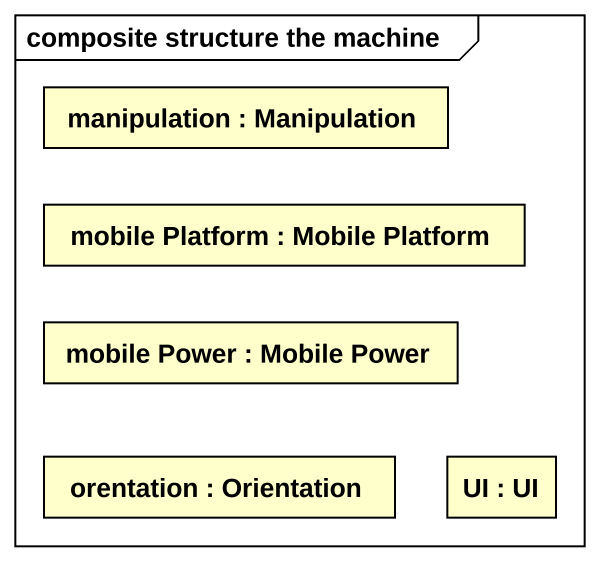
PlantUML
@startuml
mainframe composite structure the machine
rectangle "manipulation : Manipulation" as manipulation
rectangle "mobile Platform : Mobile Platform" as mobile_Platform
rectangle "mobile Power : Mobile Power" as mobile_Power
rectangle "orentation : Orientation" as orentation
rectangle "UI : UI" as UI
@enduml
